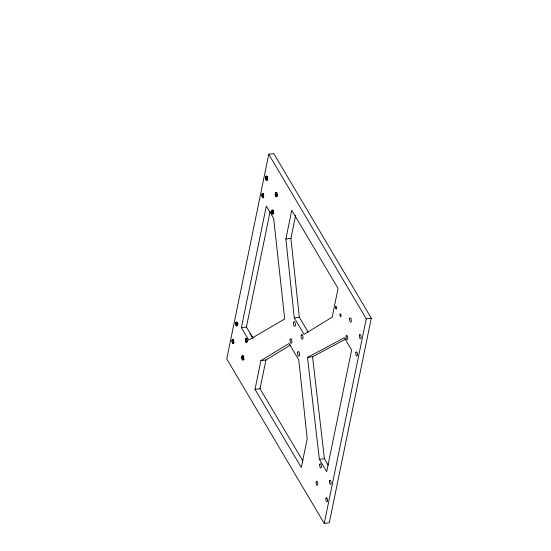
<?xml version="1.0" encoding="UTF-8"?>
<svg xmlns="http://www.w3.org/2000/svg" width="551" height="551" viewBox="0 0 551 551"><rect width="100%" height="100%" fill="white"/><g stroke="black" fill="none" stroke-linecap="round" stroke-linejoin="round"><path stroke-width="0.83" d="M231.957 341.076C233.686 334.002 234.478 349.644 231.957 341.076L233.645 340.862M235.546 323.623C237.267 316.55 238.06 332.184 235.546 323.623L238.066 323.299M245.298 340.091C247.02 333.018 247.819 348.652 245.298 340.091L246.979 339.877M261.883 195.295C263.612 188.222 264.404 203.856 261.883 195.295L263.571 195.082M265.472 177.835C267.194 170.762 267.986 186.403 265.472 177.835L267.152 177.622M275.224 194.303C276.946 187.23 277.745 202.864 275.224 194.303L276.905 194.09M241.717 357.53C243.466 350.505 244.21 366.126 241.717 357.53L244.238 357.206M271.643 211.742C273.392 204.717 274.136 220.338 271.643 211.742L273.324 211.529M268.764 154.259L226.757 358.901L324.243 523.45L329.284 522.809L371.291 318.175L273.813 153.619L268.764 154.259L366.25 318.815L324.243 523.45M241.372 327.673L266.34 206.06L273.675 218.451L284.715 318.96L248.715 340.063L241.372 327.673L246.414 327.032L252.895 337.97M246.414 327.032L270.176 211.288M255.003 389.35L260.899 360.636L289.034 343.473L298.773 359.913L307.203 438.796L301.307 467.51L255.003 389.35L260.044 388.71L302.857 460.973M285.859 239.017L291.755 210.296L338.059 288.455L332.163 317.176L304.028 334.333L294.289 317.893L285.859 239.017L290.907 238.376L295.625 215.4M260.044 388.71L265.94 359.996L290.473 345.036M307.492 357.413L344.347 337.749L351.634 350.043L326.667 471.656L319.387 459.362L307.492 357.413L312.541 356.772L345.635 339.113M265.651 176.43L267.331 176.217M265.534 176.816L267.214 176.602M265.472 177.298L267.152 177.085M265.527 178.4L267.207 178.187M265.637 178.944L267.318 178.731M265.796 179.44L267.476 179.227M265.988 179.846L267.669 179.633M266.209 180.136L267.889 179.922M262.069 193.883L263.75 193.67M261.952 194.276L263.633 194.062M275.404 192.891L277.084 192.678M261.89 194.751L263.571 194.537M275.286 193.284L276.974 193.07M275.224 193.766L276.912 193.553M261.939 195.853L263.626 195.639M262.056 196.404L263.736 196.19M275.28 194.861L277.8 194.544M262.214 196.893L263.895 196.679M275.39 195.412L277.07 195.199M275.548 195.901L277.229 195.688M275.741 196.308L277.428 196.094M271.712 210.723L273.392 210.51M271.643 211.205L273.324 210.992M271.691 212.3L273.379 212.087M271.801 212.851L273.482 212.638M271.96 213.347L273.64 213.134M272.153 213.754L273.833 213.54M235.608 322.604L237.288 322.39M235.546 323.086L237.226 322.872M235.601 324.188L238.122 323.864M235.711 324.732L237.391 324.518M235.869 325.221L237.55 325.007M294.289 317.893L299.331 317.252L308.223 332.267M366.25 318.815L371.291 318.175M232.026 340.057L233.707 339.843M231.964 340.539L233.645 340.325M245.36 339.072L247.048 338.858M245.298 339.547L246.986 339.333M232.019 341.641L233.7 341.427M232.129 342.185L233.81 341.971M245.353 340.649L247.034 340.435M232.288 342.681L233.968 342.467M245.464 341.2L247.144 340.986M232.481 343.087L234.161 342.874M245.622 341.689L247.303 341.475M245.822 342.095L247.502 341.882M241.903 356.125L243.583 355.912M241.786 356.511L243.466 356.297M241.717 356.986L243.404 356.772M241.765 358.088L243.452 357.875M241.875 358.639L243.556 358.425M242.034 359.135L243.714 358.921M242.226 359.541L243.907 359.328M242.447 359.837L244.127 359.624M260.899 360.636L265.94 359.996M319.387 459.362L324.429 458.721L328.286 465.23M250.071 333.341L252.923 338.149M312.541 356.772L324.429 458.721M290.907 238.376L299.331 317.252M325.937 498.441A2.087 0.806 82.8 0 0 326.805 501.796A2.087 0.806 82.8 0 0 327.384 498.992A2.087 0.806 82.8 0 0 325.937 498.441M346.104 336.193A2.094 0.806 82.8 0 0 346.978 339.547A2.094 0.806 82.8 0 0 347.55 336.744A2.094 0.806 82.8 0 0 346.104 336.193M359.417 335.153A2.17 0.833 82.8 0 0 360.32 338.631A2.17 0.833 82.8 0 0 360.912 335.724A2.17 0.833 82.8 0 0 359.417 335.153M316.178 481.973A2.094 0.806 82.8 0 0 317.052 485.335A2.094 0.806 82.8 0 0 317.624 482.524A2.094 0.806 82.8 0 0 316.178 481.973M329.519 480.989A2.094 0.806 82.8 0 0 330.386 484.343A2.094 0.806 82.8 0 0 330.965 481.54A2.094 0.806 82.8 0 0 329.519 480.989M293.587 322.459A2.404 0.923 82.8 0 0 294.585 326.309A2.404 0.923 82.8 0 0 295.246 323.093A2.404 0.923 82.8 0 0 293.587 322.459M355.856 352.654A2.101 0.806 82.8 0 0 356.731 356.022A2.101 0.806 82.8 0 0 357.31 353.205A2.101 0.806 82.8 0 0 355.856 352.654M349.665 318.685A2.17 0.833 82.8 0 0 350.56 322.163A2.17 0.833 82.8 0 0 351.159 319.256A2.17 0.833 82.8 0 0 349.665 318.685M319.738 464.472A2.17 0.833 82.8 0 0 320.634 467.951A2.17 0.833 82.8 0 0 321.233 465.044A2.17 0.833 82.8 0 0 319.738 464.472M301.183 335.311A2.404 0.923 82.8 0 0 302.182 339.168A2.404 0.923 82.8 0 0 302.843 335.945A2.404 0.923 82.8 0 0 301.183 335.311M297.685 352.365A2.404 0.923 82.8 0 0 298.683 356.221A2.404 0.923 82.8 0 0 299.345 352.998A2.404 0.923 82.8 0 0 297.685 352.365M290.122 339.561A2.321 0.888 82.8 0 0 291.08 343.28A2.321 0.888 82.8 0 0 291.72 340.174A2.321 0.888 82.8 0 0 290.122 339.561M335.538 306.838A1.391 0.53 82.8 0 0 336.117 309.063A1.391 0.53 82.8 0 0 336.496 307.203A1.391 0.53 82.8 0 0 335.538 306.838M340.015 314.394A1.391 0.53 82.8 0 0 340.594 316.618A1.391 0.53 82.8 0 0 340.973 314.759A1.391 0.53 82.8 0 0 340.015 314.394"/></g></svg>
